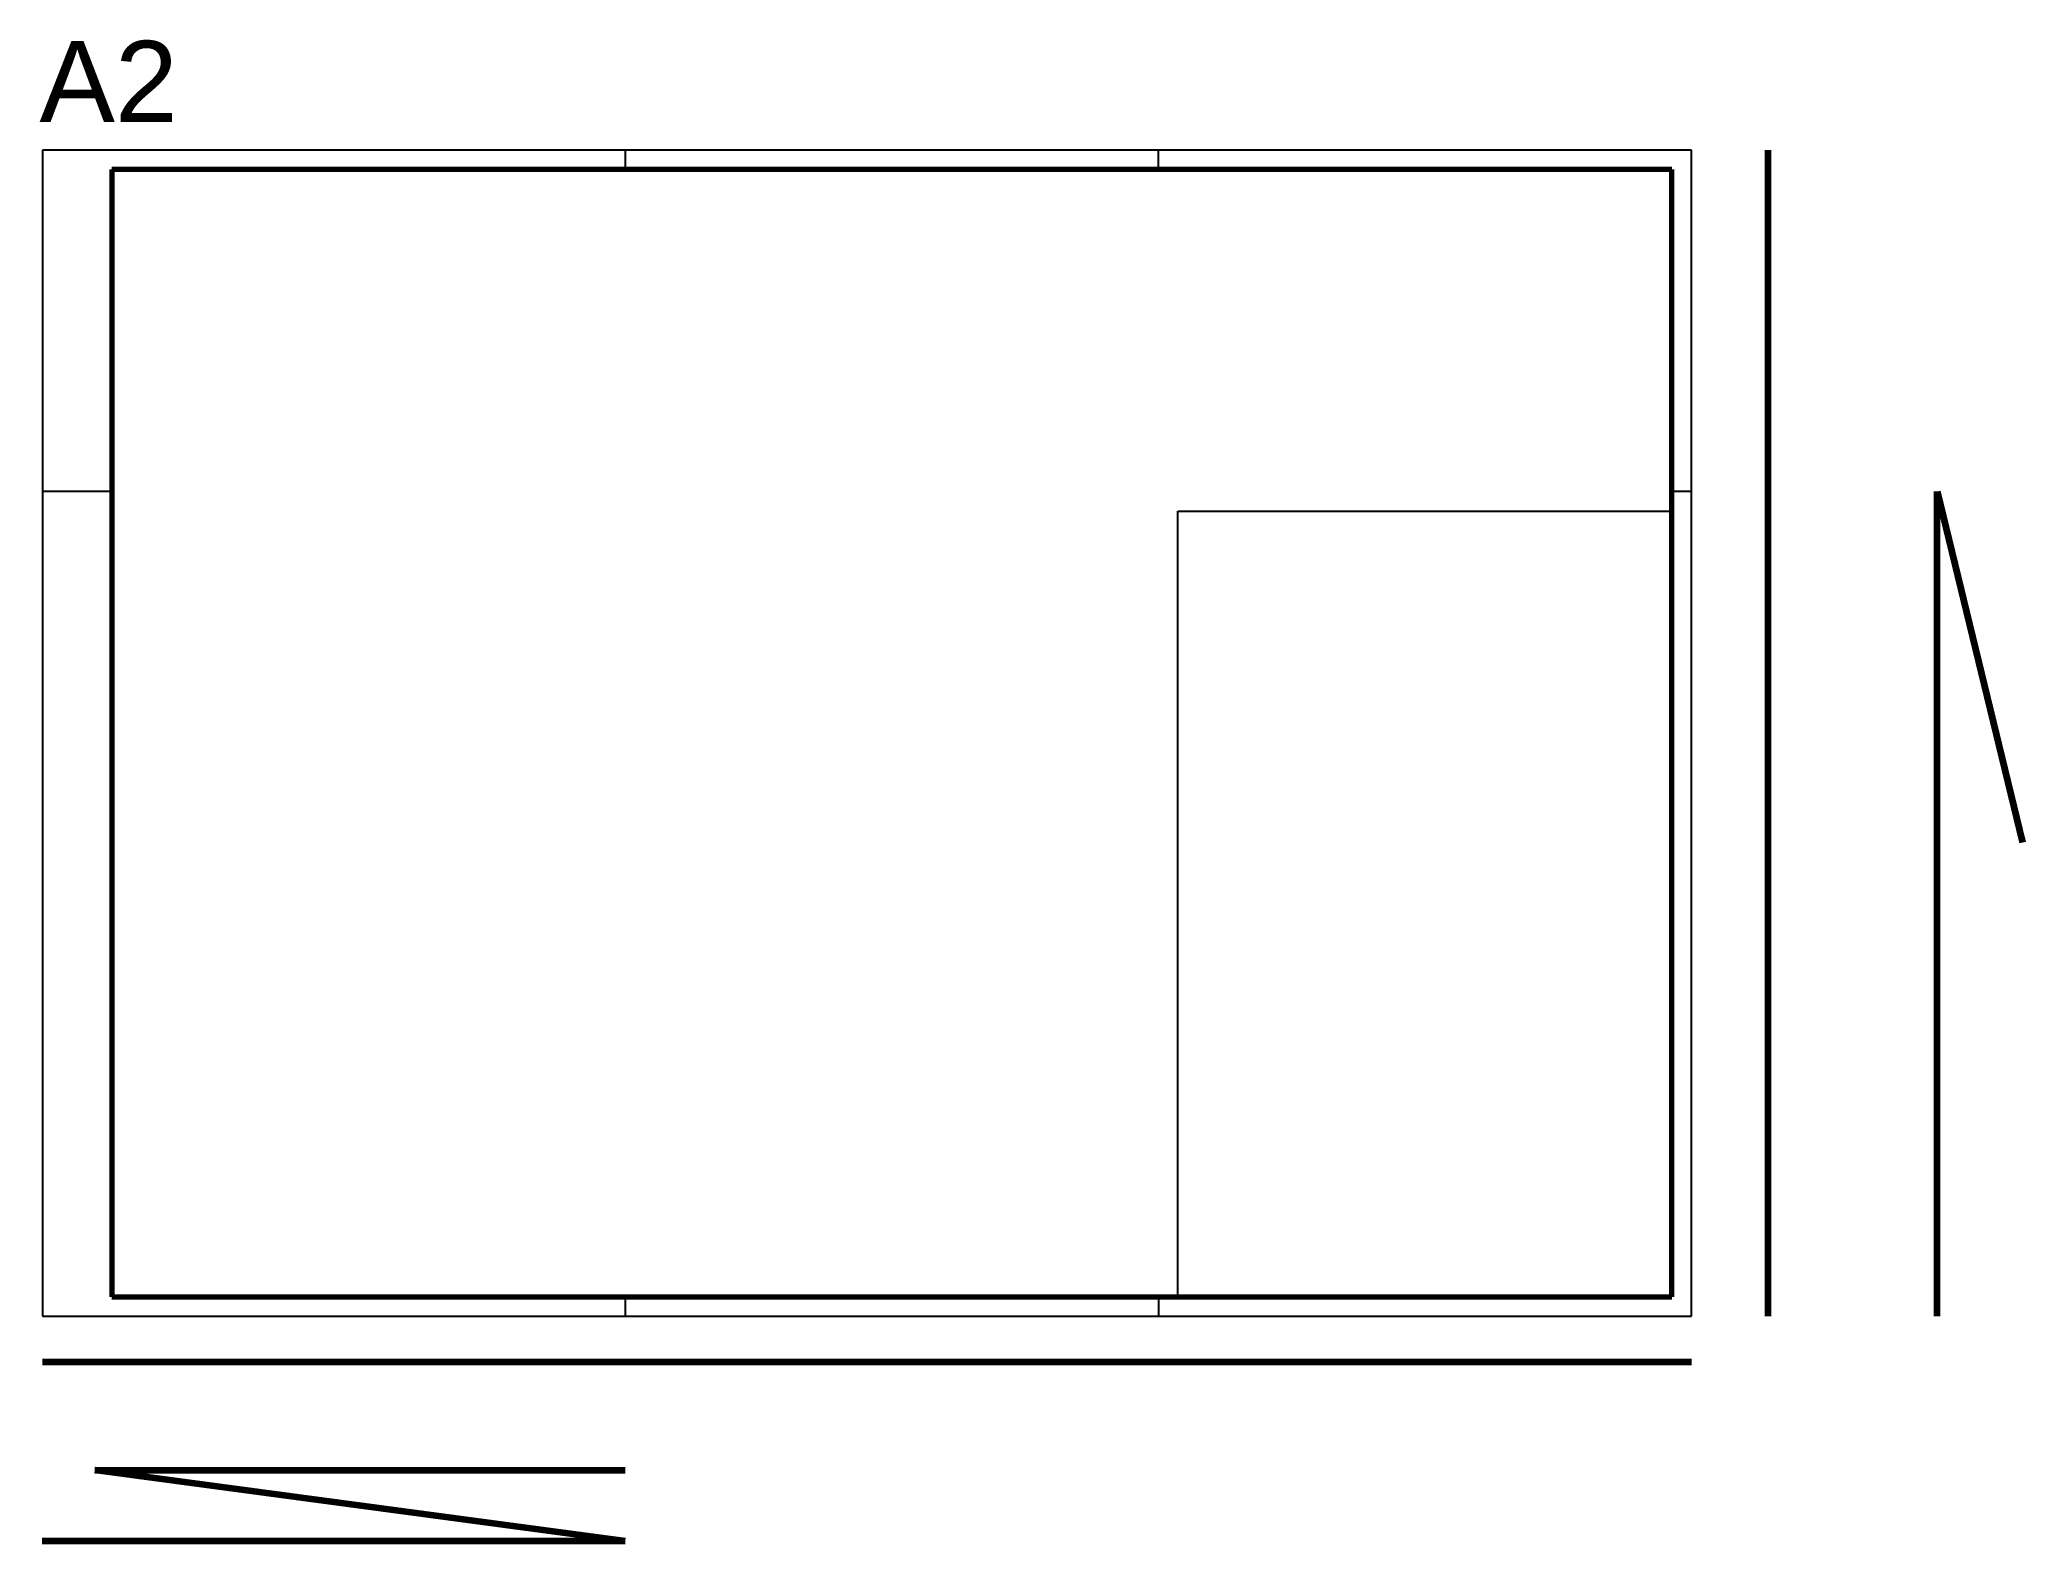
# Paper-space layout 'Folha A2' of a CAD drawing. Header units: millimetres. Extents: x -1 to 713, y -81 to 460.
import ezdxf

# ---------------------------------------------------------------- set-up
doc = ezdxf.new("R2010")
doc.units = ezdxf.units.MM
doc.header["$LTSCALE"] = 0.5
doc.layers.add('Carimbo', color=250, linetype='Continuous')
doc.layers.add('Folha', color=7, linetype='Continuous')
doc.layers.add('Margem da folha A2', color=7, linetype='Continuous', lineweight=70)
doc.styles.get("Standard").update_dxf_attribs({"font": 'arial.ttf'})

psp = doc.layouts.new('Folha A2')

# ---------------------------------------------------------------- linework, layer by layer
at = {"layer": 'Carimbo'}
for p, q in [((409, 7), (409, 290)), ((409, 290), (587, 290))]:
    psp.add_line(p, q, dxfattribs=at)
at = {"layer": 'Folha'}
for p, q in [((594, 420), (0, 420)), ((0, 420), (0, 0)), ((210, 413), (210, 420)), ((402, 413), (402, 420)), ((594, 0), (594, 420)), ((25, 297), (0, 297)), ((594, 297), (587, 297)), ((0, 0), (594, 0)), ((210, 0), (210, 7)), ((402, 7), (402, 0))]:
    psp.add_line(p, q, dxfattribs=at)
at = {"layer": 'Folha', "color": 30, "lineweight": 100, "true_color": 0xf8991e}
for p, q in [((621.71, 297), (621.71, 420)), ((682.62, 297), (713.25, 170.59))]:
    psp.add_line(p, q, dxfattribs=at)
at = {"layer": 'Folha', "color": 5, "lineweight": 100}
for p, q in [((621.71, 0), (621.71, 297)), ((682.62, 0), (682.62, 297))]:
    psp.add_line(p, q, dxfattribs=at)
at = {"layer": 'Folha', "color": 1, "lineweight": 100}
for p, q in [((0, -16.35), (210, -16.35)), ((209.86, -81.05), (-0.14, -81.05))]:
    psp.add_line(p, q, dxfattribs=at)
at = {"layer": 'Folha', "color": 2, "lineweight": 100}
for p, q in [((210, -16.35), (402, -16.35)), ((209.86, -81.05), (18.87, -55.47))]:
    psp.add_line(p, q, dxfattribs=at)
at = {"layer": 'Folha', "color": 6, "lineweight": 100}
for p, q in [((402, -16.35), (594, -16.35)), ((18.87, -55.47), (209.86, -55.47))]:
    psp.add_line(p, q, dxfattribs=at)
at = {"layer": 'Margem da folha A2'}
for p, q in [((25, 413), (25, 7)), ((587, 413), (25, 413)), ((587, 290), (587, 413)), ((587, 7), (587, 290)), ((25, 7), (409, 7)), ((409, 7), (587, 7))]:
    psp.add_line(p, q, dxfattribs=at)

# ---------------------------------------------------------------- texts
psp.add_text('A2', height=29.184).set_placement((-1.1, 430.14))

doc.saveas('drawing.dxf')
